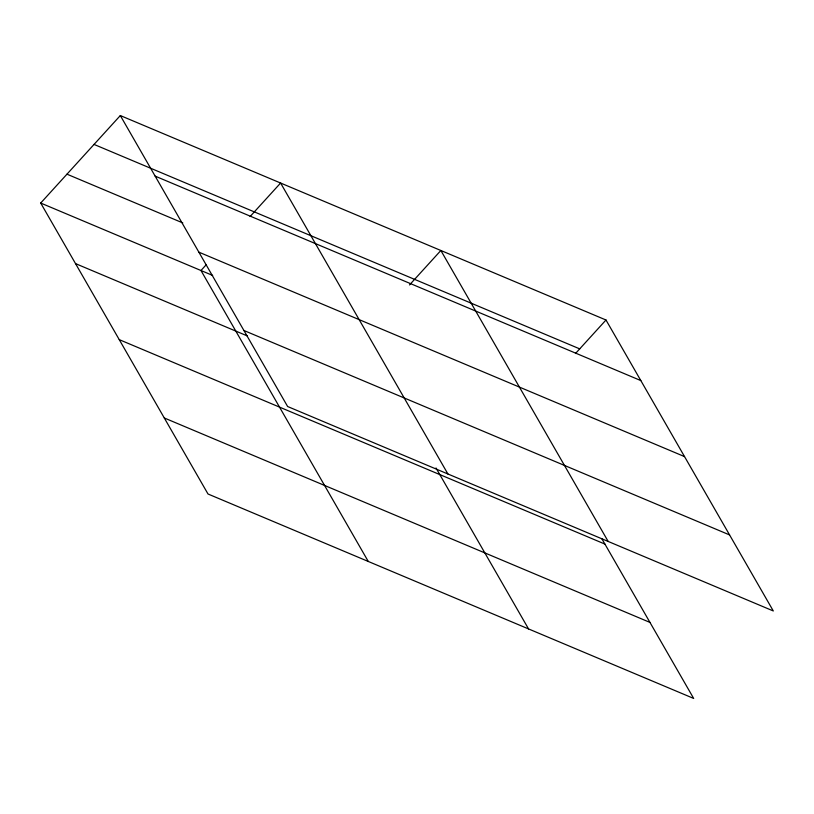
<?xml version="1.0" encoding="UTF-8"?>
<svg xmlns="http://www.w3.org/2000/svg" width="814" height="814" viewBox="0 0 814 814"><rect width="100%" height="100%" fill="white"/><g stroke="black" fill="none" stroke-linecap="round" stroke-linejoin="round"><path stroke-width="1.22" d="M601.75 538.583L693.681 698.443L208.008 493.996L40.7 203.042L120.319 115.557L605.992 320.004L773.3 610.958L287.627 406.512L120.319 115.557M206.054 264.926L200.977 270.513L368.274 561.467M250.091 216.544L280.596 183.028L447.904 473.972M409.513 284.941L440.862 250.488L608.17 541.442M575.488 353.52L605.992 320.004M94.048 144.424L579.721 348.87M155.148 176.129L640.822 380.576M66.972 174.176L182.794 222.924M198.87 252.157L684.543 456.603M40.7 203.042L212.668 275.437M243.905 330.484L729.588 534.93M75.529 263.614L247.497 336.009M119.251 339.642L604.924 544.088M164.286 417.969L649.959 622.415M435.989 467.969L528.551 628.927"/></g></svg>
